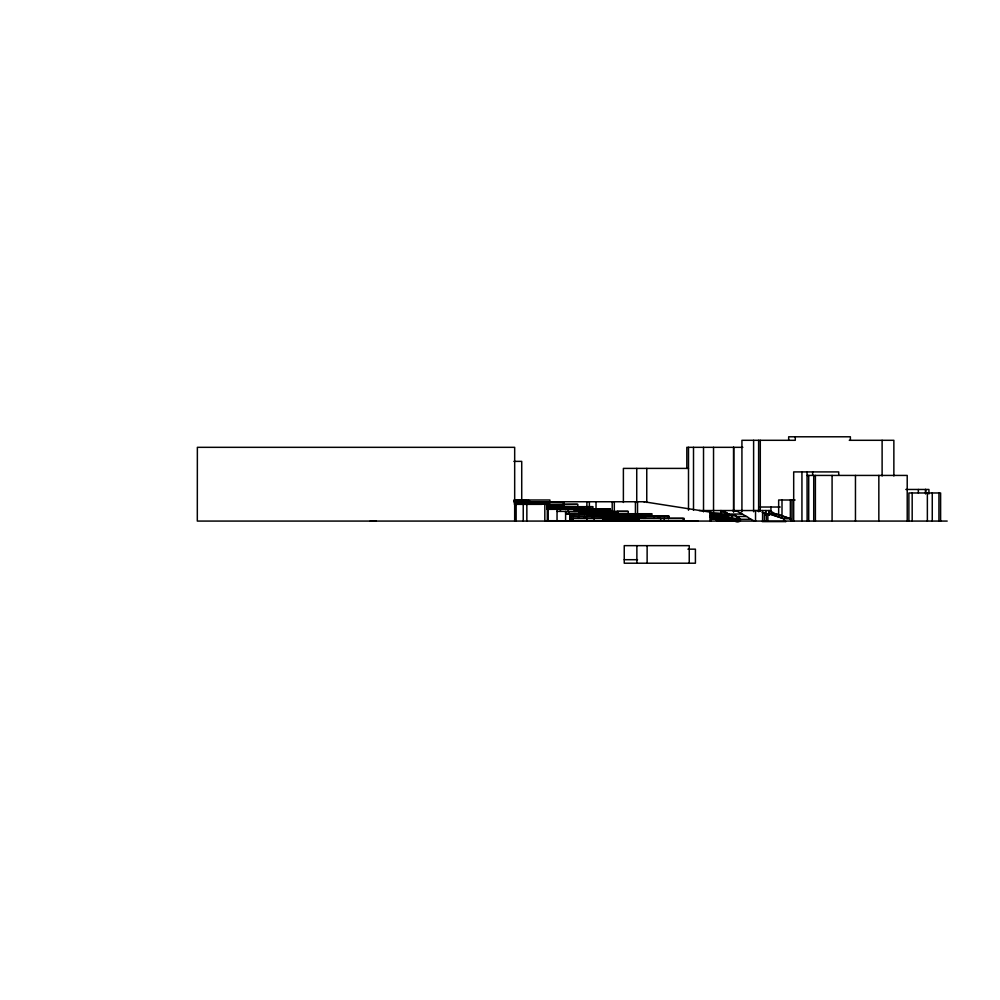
<?xml version="1.0" encoding="UTF-8"?>
<svg xmlns="http://www.w3.org/2000/svg" width="1000" height="1000" viewBox="0 0 1000 1000"><rect width="100%" height="100%" fill="white"/><g stroke="black" fill="none" stroke-linecap="round" stroke-linejoin="round"><path stroke-width="1.5" d="M724.775 518.812L724.775 518.162L712.663 518.162M918.35 492.975L918.35 489.462M925.588 492.975L925.588 489.462L925.588 493.975M715.975 515.6L734.862 515.6L739.9 519.062C738.363 521.9 684.788 508.312 727.6 518.612M712.663 517.575L734.875 518.725C732.613 522.913 742.237 523.075 739.9 518.737L734.862 515.6M724.562 517.913L740.337 518.75L740.337 521.075M762.275 521.6L785.925 521.6L784.825 521.075M734.05 519.987L716.762 519.987M740.337 518.75L737.425 517.562L737.438 521.075L739.938 521.075M849.262 440.3L893.863 440.3L893.863 475.988M742.85 447.325L686.825 447.325L686.825 468.4M513.925 461.375L521.725 461.375L521.725 500M688.5 468.4L623.387 468.4L623.387 502.475M807.138 475.425L907.212 475.425L907.212 521.075M905.825 489.462L928.925 489.462L928.925 493.975M513.925 500L549.9 500L549.9 502.962M795.1 500L778.662 500L778.662 515.05M513.95 500.625L529.188 500.55L529.188 501.213M513.95 501.138L529.725 501.138L529.725 502M514.812 501.725L530.275 502.312M514.812 501.8L530.275 501.8M549.062 501.75L644.625 501.75M514.2 502L519.575 502L519.575 504.35M529.075 502L563.913 502L563.913 504.35M514.2 502.312L563.275 502M519.575 502.9L544.462 503.488M514.35 503.512L548.175 503.512L548.175 521.075M520.812 504.137L547.2 504.137M514.412 504.35L541.875 504.35M544.975 504.35L577.837 504.35L577.788 507M547.2 504.663L577.288 504.35M563.188 505.25L547 505.25L563.188 505.312L563.188 506.688L592.95 506.688L592.95 509.35M547 505.838L563.8 505.9M546.925 506.425L564.412 507M546.775 506.688L559.05 506.688L558.913 509.35M546.925 507L592.4 506.688M760.288 507.025L780.238 507.025M559.05 507.587L583 507.587L583 508.25M559.6 508.175L584.138 508.175L584.237 509.35M559.6 508.25L584.138 508.25M560.163 508.762L585.388 509.038M560.163 508.837L585.288 508.837M546.775 509.038L574.35 509.038L574.35 511.388M582.837 509.038L610.413 509.038L610.413 511.388M547.2 509.35L610.025 509.038M574.35 509.938L606.763 509.938L606.763 511.388M574.837 510.6L607.6 510.525L607.6 511.388M699.025 510.538L769.4 510.538L776.125 514.25M575.337 511.188L608.438 511.188M557.038 511.388L578.962 511.388L578.763 513.737M605.913 511.388L628.3 511.388L628.212 514.05M565.163 511.712L617.2 511.712M578.962 512.3L617.688 512.362L617.688 513.737M711.162 521.075L711.162 512.288L710.375 512.288L710.375 521.075M579.062 512.95L618.138 513.462M710.612 512.875L719.975 513.462M579.15 513.462L618.65 513.538M709.987 513.462L720.525 513.538M565.588 513.737L587.55 513.737L587.45 516.4M618.162 513.737L651.95 513.737L651.95 516.087M775.438 513.962L767.887 513.962L762.163 512.375M709.987 514.05L721.075 514.712M720.825 515.05L720.825 510.538L725.4 511.938L728.138 514.05L742.35 514.05L746.375 516.5M770.4 514.375L784.025 518.737M627.188 514.637L587.55 514.637L627.188 515.3M710.562 514.637L721.612 514.637L711.125 515.225M711.125 514.712L721.612 514.712M588.75 515.225L627.663 515.225L627.663 516.087M588.75 515.3L627.663 515.3M589.963 515.887L628.15 516.4M709.788 515.812L714.663 515.812L714.663 516.475M569.862 516.087L602.825 516.4M627.188 516.087L669.038 516.087L669.038 518.4M569.888 516.4L668.45 516.4M710.3 516.4L715.175 517.05M736.1 516.5L746.812 516.5L750.788 519.312M602.25 516.987L645.337 516.987M709.875 517.05L715.688 517.575M709.938 517.25L712.663 517.25L712.663 519.012M644.375 517.575L602.125 517.65L602.125 518.4L602.375 516.087M643.425 518.162L602 518.4M571.275 518.4L684.212 518.4L684.212 520.712M712.663 518.225L724.775 518.225M713.175 518.812L725.288 519.325M771.35 514.375L783.713 518.75L790.763 518.75L790.763 521.075M709.938 519.012L718.888 519.325M603.05 519.338L639.225 519.338M738.988 519.312L751.225 519.312L754.325 521.075M603.263 520L639.263 520M603.413 520.575L639.3 521.075M716.762 520.5L734.663 520.575M545.225 520.712L697.95 521.075M947.188 521.075L197.312 521.075L197.362 447.325L514.675 447.325L514.675 521.075M687.913 549.163L695.413 549.163L695.413 563.212L624.237 563.212L624.237 545.65L689.237 545.65L689.237 563.212M624.237 559.7L637.525 559.7M714.525 515.225L735.35 515.237L737.788 517.562M777.05 514.375L790.763 518.75M732.375 510.538L737.212 511.238L741.862 514.05M769.475 514.25L768.325 513.975M777.45 514.375L775 513.975M770.713 514.375L767.887 513.962L767.887 521.075M714.15 515.875L714.15 515.225L734.663 518.75L734.663 521.075M643.85 501.75L711.162 512.288M523.513 500L526.487 500.5M517.337 500L520.312 500.5M736.637 520.662L739.663 521.35M724.575 517.575L727.513 518.55M756.95 510.538L759.575 511.438M778.088 514.388L790.362 518.737M737.425 517.9L739.9 519.062M732.613 516.5L728.625 514.05L728.625 516.85M740.312 512.638L741.35 513.35M940.612 521.075L940.612 492.975L908.888 492.975L908.888 521.075M938.938 492.975L938.938 521.075M932.262 492.975L932.262 521.075M927.362 492.975L927.362 521.075M912.175 492.975L912.175 521.075M882.113 440.3L882.113 475.988M878.838 475.425L878.838 521.075M855.462 475.425L855.462 521.075M850.375 440.3L850.375 436.788L788.675 436.788L788.675 440.3M838.713 474.975L838.713 471.912L793.688 471.912L793.688 521.075M832.087 475.425L832.087 521.075M815.387 475.425L815.387 521.075M813.725 475.425L813.725 521.075M812.638 471.912L812.638 474.975M808.713 475.425L808.713 521.075M807.038 471.912L807.138 521.075M801.938 471.912L801.938 521.075M795.275 436.788L795.275 440.3L741.925 440.3L741.925 511.75M792.013 500L792.013 521.075M790.35 500L790.35 519.562M783.713 518.75L783.713 521.075M782 500L782 516.55M771.338 511.362L771.338 514.138M770.938 507.025L770.938 511.7M769.375 510.538L769.375 515.05M768.9 510.538L768.9 515.05M766.325 513.638L766.325 521.075M765.913 510.538L765.913 515.05M764.412 513.162L764.412 521.075M762.588 510.538L762.588 521.075M760.288 440.3L760.288 511.238M758.625 440.3L758.625 511.75M755.537 510.538L755.537 521.075M753.612 440.3L753.612 511.75M734.05 520.575L734.05 519.913L716.125 519.987L716.125 519.325M733.7 447.325L733.7 511.85M733.575 447.325L733.575 511.85M733.538 519.987L733.538 519.325L712.288 519.012M728.138 514.05L728.138 516.85M727.513 513.35L727.513 516.438M726.6 512.638L726.6 516.85M725.4 511.938L725.4 516.5M724.262 517.575L724.262 518.225M723.913 511.238L723.913 516.85M722.15 510.712L722.15 516.625M720.525 513.462L720.525 514.125M716.762 519.913L716.762 520.575M713.538 447.325L713.538 511.85M713.175 518.162L713.175 519.012M703.525 447.325L703.525 511.85M693.512 447.325L693.512 510.312M688.5 447.325L688.5 510.225M683.162 521.075L683.225 518.4L572.913 518.4M664.237 518.4L664.287 520.712M660.575 518.4L660.75 521.075M658.55 516.087L658.55 518.4M653.95 516.087L653.95 518.4M651.137 513.737L566.062 513.737M647.125 545.65L647.125 563.212M646.762 468.4L646.762 502.475M645.337 516.087L645.337 518.4M644.375 516.987L644.375 518.4M643.425 517.575L643.425 518.4M641.287 513.737L641.225 516.4M639.188 518.4L639.263 520.712M637.537 501.75L637.537 515.125M636.875 545.65L636.875 563.212M636.737 468.4L636.737 502.475M635.425 501.75L635.425 515.125M627.788 511.388L617.438 511.388M626.725 513.737L626.725 516.087M617.2 511.388L617.2 512.362M614.312 501.75L614.312 512.15M612.2 501.75L612.2 512.15M610.212 509.038L610.212 511.388M605.913 509.038L605.913 510.012M603.263 519.338L603.462 521.075M603.05 518.4L603.1 521.075M596.025 501.75L596.025 509.188M594.163 518.4L594.188 521.075M592.612 516.087L592.612 518.4M589.963 515.225L589.963 516.087M589.362 501.75L589.362 507.7M588.75 514.637L588.75 516.087M586.888 501.75L586.888 507.7M586.85 518.4L586.938 521.075M584.587 518.4L584.487 516.4M581.85 506.688L581.85 509.038M579.15 512.875L579.15 513.737M578.65 516.087L578.625 518.4M575.337 510.525L575.337 511.388M574.837 509.938L574.837 511.388M573.538 513.737L573.55 516.4M573.138 518.4L573.25 521.075M572.575 518.4L572.575 521.075M571.275 516.087L571.275 521.075M570.25 516.087L570.25 521.075M569.888 513.737L569.888 521.075M568.713 511.388L568.837 514.05M568.15 509.038L568.237 511.388M565.625 511.388L565.588 521.075M563.8 505.838L563.8 506.688M562.575 504.35L562.575 506.688M560.413 509.038L560.413 511.388M560.163 508.175L560.288 509.35M559.6 507.587L559.6 509.038M557.038 509.038L557.038 521.075M548.675 502L548.675 504.35M548.263 506.688L548.263 509.038M547.3 503.512L547.3 521.075M545.837 503.488L545.837 504.35M544.825 503.512L544.825 521.075M543.1 502L543.1 502.975M528.65 500.55L528.65 502M526.85 503.512L526.85 521.075M523.237 503.512L523.237 521.075M520.812 503.488L520.812 504.35M520.2 502.9L520.2 504.35M517.3 502L517.337 504.35M516.138 503.512L516.138 521.075M376 521.075L370.175 521.075M668.487 518.575L668.5 516.087L668.462 518.575"/></g></svg>
